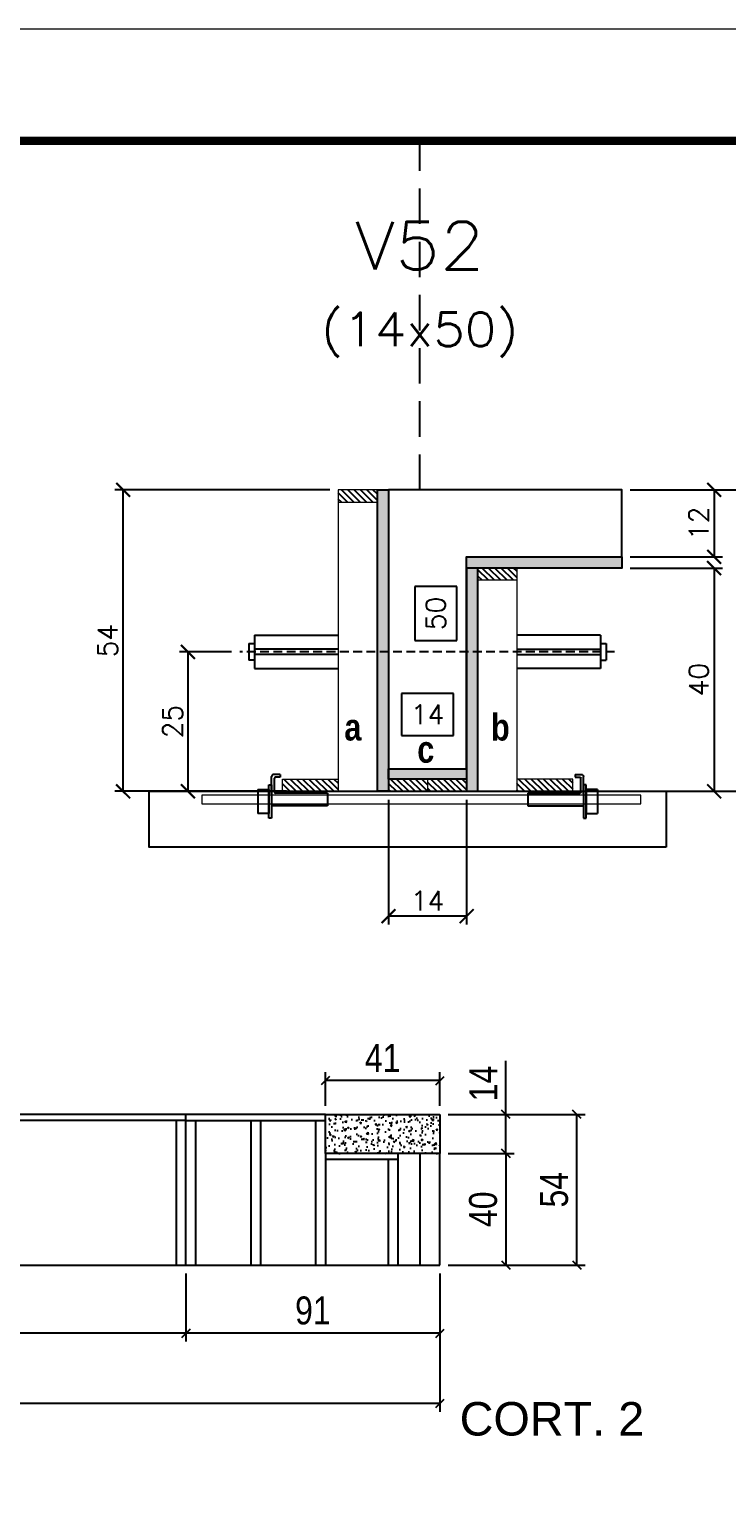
# Model space of a CAD drawing. Extents: x 0 to 6325, y 5574 to 19307.
# Drawn here: x 5494 to 5743, y 10694 to 11219 of the extents above; entities that cross this region are included whole.
import ezdxf
from ezdxf.enums import TextEntityAlignment as Align

# ---------------------------------------------------------------- set-up
doc = ezdxf.new("R2010")
doc.units = 0
doc.linetypes.add('DASHED', pattern=[0.75, 0.5, -0.25])
doc.linetypes.add('HIDDEN', pattern=[9.525, 6.35, -3.175])
for name, color, linetype in [('1', 1, 'Continuous'), ('5', 5, 'Continuous'), ('barrote', 251, 'Continuous'), ('COTA', 241, 'Continuous'), ('Cota Seção (2x)', 4, 'Continuous'), ('detalhes', 4, 'Continuous'), ('Hachura', 253, 'Continuous'), ('Painéis', 200, 'Continuous'), ('presilha', 1, 'Continuous'), ('SARR_2.2x7', 40, 'Continuous'), ('SARR_3.5x7', 81, 'Continuous'), ('TENSOR', 3, 'Continuous'), ('Texto de Titulo', 7, 'Continuous'), ('Texto Qtd Sarr', 242, 'Continuous')]:
    doc.layers.add(name, color=color, linetype=linetype)
for name, color, linetype, lineweight in [('CONCRETO', 251, 'Continuous', 25), ('Folhas', 255, 'Continuous', 9), ('Madeira', 126, 'Continuous', 18), ('SARRAFO DE PRESSAO', 251, 'DASHED', 9), ('SCO-___-LAJ', 2, 'Continuous', 0), ('Texto Seção', 7, 'Continuous', 15)]:
    doc.layers.add(name, color=color, linetype=linetype, lineweight=lineweight)
doc.styles.add('COTA TECNICA', font='techl___.ttf', dxfattribs={"height": 10})
doc.styles.add('Romans', font='romans.shx')
doc.styles.get("Standard").update_dxf_attribs({"font": 'arial.ttf'})
doc.styles.add('TECNICA', font='techb___.ttf', dxfattribs={"height": 10})
doc.dimstyles.new('Cota Seção (2x)', dxfattribs={"dimtxt": 7, "dimasz": 5, "dimexe": 3, "dimexo": 3, "dimgap": 2, "dimtad": 3, "dimdec": 1, "dimlfac": 0.5, "dimzin": 12, "dimdsep": 46, "dimtxsty": 'Romans', "dimblk": 'ARCHTICK', "dimcen": 0, "dimclrd": 4, "dimclre": 4, "dimclrt": 1, "dimadec": 1, "dimazin": 3, "dimtfac": 1, "dimtdec": 1, "dimtmove": 0, "dimatfit": 3, "dimldrblk": 'OBLIQUE', "dimfxl": 1, "dimtolj": 1, "dimtzin": 12, "dimarcsym": 0})
doc.dimstyles.new('Cota Seção interna', dxfattribs={"dimtxt": 7, "dimasz": 6, "dimexe": 0.18, "dimexo": 2, "dimgap": -4, "dimtad": 3, "dimdec": 1, "dimlfac": 0.5, "dimzin": 12, "dimdsep": 46, "dimtxsty": 'Romans', "dimblk": 'ARCHTICK', "dimcen": 0.09, "dimse1": 1, "dimse2": 1, "dimsd1": 1, "dimsd2": 1, "dimclrd": 180, "dimclre": 5, "dimclrt": 1, "dimadec": 0, "dimazin": 3, "dimtfac": 1, "dimtdec": 1, "dimtofl": 0, "dimtmove": 0, "dimatfit": 3, "dimldrblk": 'ARCHTICK', "dimfxl": 1, "dimtolj": 1, "dimtzin": 0, "dimarcsym": 0})
doc.dimstyles.new('PAINEL', dxfattribs={"dimtxt": 10, "dimasz": 3, "dimexe": 3, "dimexo": 3, "dimgap": 3, "dimtad": 1, "dimdec": 1, "dimzin": 12, "dimdsep": 46, "dimtxsty": 'COTA TECNICA', "dimblk1": 'OBLIQUE', "dimblk2": 'OBLIQUE', "dimsah": 1, "dimcen": 0.9, "dimclrd": 4, "dimclre": 4, "dimclrt": 240, "dimadec": 1, "dimazin": 3, "dimtfac": 1, "dimtdec": 1, "dimtmove": 0, "dimatfit": 3, "dimfxl": 1, "dimtolj": 1, "dimtzin": 12, "dimarcsym": 0})
pattern_1 = [(315, (28568.9606, 2715.9056), (1.12253202, 1.12253202), [])]

# ---------------------------------------------------------------- blocks, each defined once
blk = doc.blocks.new('9999999999')
at = {"layer": 'Folhas'}
blk.add_lwpolyline([(98138.98, 34190.21), (99623.98, 34190.21), (99623.98, 35240.21), (98138.98, 35240.21)], close=True, dxfattribs=at)
at = {"layer": 'Folhas', "color": 30, "const_width": 3}
blk.add_lwpolyline([(98213.98, 34230.21), (99583.98, 34230.21), (99583.98, 35200.21), (98213.98, 35200.21)], close=True, dxfattribs=at)
blk = doc.blocks.new('_Oblique')
at = {"layer": '1', "color": 0, "lineweight": -2}
blk.add_line((-0.5, -0.5), (0.5, 0.5), dxfattribs=at)
blk = doc.blocks.new('*D3198')
at = {"layer": 'COTA', "color": 4, "lineweight": -2, "transparency": 16777216}
for p, q in [((5643.74, 10829.81), (5692.81, 10829.81)), ((5689.81, 10775.81), (5689.81, 10829.81)), ((5643.74, 10775.81), (5692.81, 10775.81))]:
    blk.add_line(p, q, dxfattribs=at)
at = {"layer": 'Defpoints', "color": 0, "transparency": 16777216}
for p in [(5640.74, 10829.81), (5689.81, 10829.81), (5640.74, 10775.81)]:
    blk.add_point(p, dxfattribs=at)
at = {"layer": 'COTA', "color": 4, "lineweight": -2, "transparency": 16777216, "xscale": 3, "yscale": 3, "zscale": 3}
for p, rotation in [((5689.81, 10829.81), 90), ((5689.81, 10775.81), 270)]:
    blk.add_blockref('_Oblique', p, dxfattribs=dict(at, rotation=rotation))
at = {"layer": 'COTA', "color": 240, "transparency": 16777216, "insert": (5681.7, 10802.81), "char_height": 10, "attachment_point": 5, "rotation": 90, "style": 'COTA TECNICA'}
blk.add_mtext('\\A1;54', dxfattribs=at)
blk = doc.blocks.new('*D3199')
at = {"layer": 'COTA', "color": 4, "lineweight": -2, "transparency": 16777216}
for p, q in [((5305.74, 10772.81), (5305.74, 10723.24)), ((5640.74, 10772.81), (5640.74, 10723.24)), ((5640.74, 10726.24), (5305.74, 10726.24))]:
    blk.add_line(p, q, dxfattribs=at)
at = {"layer": 'Defpoints', "color": 0, "transparency": 16777216}
for p in [(5305.74, 10775.81), (5640.74, 10775.81), (5305.74, 10726.24)]:
    blk.add_point(p, dxfattribs=at)
at = {"layer": 'COTA', "color": 4, "lineweight": -2, "transparency": 16777216, "xscale": 3, "yscale": 3, "zscale": 3, "rotation": 180}
blk.add_blockref('_Oblique', (5305.74, 10726.24), dxfattribs=at)
at = {"layer": 'COTA', "color": 4, "lineweight": -2, "transparency": 16777216, "xscale": 3, "yscale": 3, "zscale": 3}
blk.add_blockref('_Oblique', (5640.74, 10726.24), dxfattribs=at)
at = {"layer": 'COTA', "color": 240, "transparency": 16777216, "insert": (5473.24, 10734.46), "char_height": 10, "attachment_point": 5, "style": 'COTA TECNICA'}
blk.add_mtext('\\A1;335', dxfattribs=at)
blk = doc.blocks.new('*D4326')
at = {"layer": 'COTA', "color": 4, "lineweight": -2, "transparency": 16777216}
for p, q in [((5643.74, 10815.81), (5667.37, 10815.81)), ((5664.37, 10815.81), (5664.37, 10775.81)), ((5643.74, 10775.81), (5667.37, 10775.81))]:
    blk.add_line(p, q, dxfattribs=at)
at = {"layer": 'Defpoints', "color": 0, "transparency": 16777216}
for p in [(5640.74, 10815.81), (5640.74, 10775.81), (5664.37, 10775.81)]:
    blk.add_point(p, dxfattribs=at)
at = {"layer": 'COTA', "color": 4, "lineweight": -2, "transparency": 16777216, "xscale": 3, "yscale": 3, "zscale": 3}
for p, rotation in [((5664.37, 10815.81), 90), ((5664.37, 10775.81), 270)]:
    blk.add_blockref('_Oblique', p, dxfattribs=dict(at, rotation=rotation))
at = {"layer": 'COTA', "color": 240, "transparency": 16777216, "insert": (5656.27, 10795.81), "char_height": 10, "attachment_point": 5, "rotation": 90, "style": 'COTA TECNICA'}
blk.add_mtext('\\A1;40', dxfattribs=at)
blk = doc.blocks.new('*D4327')
at = {"layer": 'COTA', "color": 4, "lineweight": -2, "transparency": 16777216}
for p, q in [((5549.74, 10772.81), (5549.74, 10748.41)), ((5640.74, 10772.81), (5640.74, 10748.41)), ((5640.74, 10751.41), (5549.74, 10751.41))]:
    blk.add_line(p, q, dxfattribs=at)
at = {"layer": 'Defpoints', "color": 0, "transparency": 16777216}
for p in [(5549.74, 10775.81), (5640.74, 10775.81), (5549.74, 10751.41)]:
    blk.add_point(p, dxfattribs=at)
at = {"layer": 'COTA', "color": 4, "lineweight": -2, "transparency": 16777216, "xscale": 3, "yscale": 3, "zscale": 3, "rotation": 180}
blk.add_blockref('_Oblique', (5549.74, 10751.41), dxfattribs=at)
at = {"layer": 'COTA', "color": 4, "lineweight": -2, "transparency": 16777216, "xscale": 3, "yscale": 3, "zscale": 3}
blk.add_blockref('_Oblique', (5640.74, 10751.41), dxfattribs=at)
at = {"layer": 'COTA', "color": 240, "transparency": 16777216, "insert": (5595.24, 10759.5), "char_height": 10, "attachment_point": 5, "style": 'COTA TECNICA'}
blk.add_mtext('\\A1;91', dxfattribs=at)
blk = doc.blocks.new('*D3200')
at = {"layer": 'COTA', "color": 4, "lineweight": -2, "transparency": 16777216}
for p, q in [((5305.74, 10772.81), (5305.74, 10748.41)), ((5549.74, 10772.81), (5549.74, 10748.41)), ((5549.74, 10751.41), (5305.74, 10751.41))]:
    blk.add_line(p, q, dxfattribs=at)
at = {"layer": 'Defpoints', "color": 0, "transparency": 16777216}
for p in [(5305.74, 10775.81), (5549.74, 10775.81), (5305.74, 10751.41)]:
    blk.add_point(p, dxfattribs=at)
at = {"layer": 'COTA', "color": 4, "lineweight": -2, "transparency": 16777216, "xscale": 3, "yscale": 3, "zscale": 3, "rotation": 180}
blk.add_blockref('_Oblique', (5305.74, 10751.41), dxfattribs=at)
at = {"layer": 'COTA', "color": 4, "lineweight": -2, "transparency": 16777216, "xscale": 3, "yscale": 3, "zscale": 3}
blk.add_blockref('_Oblique', (5549.74, 10751.41), dxfattribs=at)
at = {"layer": 'COTA', "color": 240, "transparency": 16777216, "insert": (5427.74, 10759.49), "char_height": 10, "attachment_point": 5, "style": 'COTA TECNICA'}
blk.add_mtext('\\A1;244', dxfattribs=at)
blk = doc.blocks.new('titulo1')
at = {"layer": 'Defpoints', "color": 252, "linetype": 'HIDDEN', "ltscale": 2}
blk.add_line((0, 0), (0, 125), dxfattribs=at)
at = {"layer": 'Defpoints', "style": 'Romans', "oblique": 15}
blk.add_attdef('FOLHA', text='', height=10, dxfattribs=at).set_placement((0, 15.58), align=Align.MIDDLE_CENTER)
at = {"layer": 'Texto Qtd Sarr', "color": 3, "style": 'Romans', "oblique": 15}
for tag, height, p in [('TITULO', 17, (0, 71.45)), ('SEÇÃO', 12, (0, 41.55))]:
    blk.add_attdef(tag, text='', height=height, dxfattribs=at).set_placement(p, align=Align.MIDDLE_CENTER)
blk = doc.blocks.new('_ArchTick')
at = {"color": 0, "linetype": 'ByBlock', "const_width": 0.15}
blk.add_lwpolyline([(-0.5, -0.5), (0.5, 0.5)], dxfattribs=at)
blk = doc.blocks.new('*D3180')
at = {"layer": 'COTA', "color": 4, "lineweight": -2, "transparency": 16777216}
for p, q in [((5708.94, 11053.55), (5761.32, 11053.55)), ((5758.32, 10945.55), (5758.32, 11053.55)), ((5686.94, 10945.55), (5761.32, 10945.55))]:
    blk.add_line(p, q, dxfattribs=at)
at = {"layer": 'Defpoints', "color": 0, "transparency": 16777216}
for p in [(5705.94, 11053.55), (5758.32, 11053.55), (5683.94, 10945.55)]:
    blk.add_point(p, dxfattribs=at)
at = {"layer": 'COTA', "color": 4, "lineweight": -2, "transparency": 16777216, "xscale": 5, "yscale": 5, "zscale": 5}
for p, rotation in [((5758.32, 11053.55), 90), ((5758.32, 10945.55), 270)]:
    blk.add_blockref('_ArchTick', p, dxfattribs=dict(at, rotation=rotation))
at = {"layer": 'COTA', "color": 1, "transparency": 16777216, "insert": (5752.82, 10999.55), "char_height": 7, "attachment_point": 5, "rotation": 90, "style": 'Romans'}
blk.add_mtext('\\A1;54', dxfattribs=at)
blk = doc.blocks.new('*D3181')
at = {"layer": 'COTA', "color": 4, "lineweight": -2, "transparency": 16777216}
for p, q in [((5601.34, 11053.55), (5524.26, 11053.55)), ((5527.26, 10945.55), (5527.26, 11053.55)), ((5585.74, 10945.55), (5524.26, 10945.55))]:
    blk.add_line(p, q, dxfattribs=at)
at = {"layer": 'Defpoints', "color": 0, "transparency": 16777216}
for p in [(5527.26, 11053.55), (5604.34, 11053.55), (5588.74, 10945.55)]:
    blk.add_point(p, dxfattribs=at)
at = {"layer": 'COTA', "color": 4, "lineweight": -2, "transparency": 16777216, "xscale": 5, "yscale": 5, "zscale": 5}
for p, rotation in [((5527.26, 11053.55), 90), ((5527.26, 10945.55), 270)]:
    blk.add_blockref('_ArchTick', p, dxfattribs=dict(at, rotation=rotation))
at = {"layer": 'COTA', "color": 1, "transparency": 16777216, "insert": (5521.76, 10999.55), "char_height": 7, "attachment_point": 5, "rotation": 90, "style": 'Romans'}
blk.add_mtext('\\A1;54', dxfattribs=at)
blk = doc.blocks.new('*D3182')
at = {"layer": 'Cota Seção (2x)', "color": 180, "lineweight": -2, "transparency": 16777216}
for p, q in [((5646.78, 11018.94), (5631.78, 11018.94)), ((5631.78, 11018.94), (5631.78, 10999.61)), ((5646.78, 10999.61), (5646.78, 11018.94)), ((5631.78, 10999.61), (5646.78, 10999.61))]:
    blk.add_line(p, q, dxfattribs=at)
at = {"layer": 'Defpoints', "color": 0, "transparency": 16777216}
for p in [(5639.78, 11053.55), (5650.78, 11053.55), (5639.78, 10953.55)]:
    blk.add_point(p, dxfattribs=at)
at = {"layer": 'Cota Seção (2x)', "color": 1, "transparency": 16777216, "insert": (5639.28, 11009.27), "char_height": 7, "attachment_point": 5, "rotation": 90, "style": 'Romans'}
blk.add_mtext('\\A1;50', dxfattribs=at)
blk = doc.blocks.new('*D3183')
at = {"layer": 'COTA', "color": 4, "lineweight": -2, "transparency": 16777216}
for p, q in [((5708.94, 11053.55), (5742, 11053.55)), ((5739, 11053.55), (5739, 11029.55)), ((5708.94, 11029.55), (5742, 11029.55))]:
    blk.add_line(p, q, dxfattribs=at)
at = {"layer": 'Defpoints', "color": 0, "transparency": 16777216}
for p in [(5705.94, 11053.55), (5705.94, 11029.55), (5739, 11029.55)]:
    blk.add_point(p, dxfattribs=at)
at = {"layer": 'COTA', "color": 4, "lineweight": -2, "transparency": 16777216, "xscale": 5, "yscale": 5, "zscale": 5}
for p, rotation in [((5739, 11053.55), 90), ((5739, 11029.55), 270)]:
    blk.add_blockref('_ArchTick', p, dxfattribs=dict(at, rotation=rotation))
at = {"layer": 'COTA', "color": 1, "transparency": 16777216, "insert": (5733.5, 11041.55), "char_height": 7, "attachment_point": 5, "rotation": 90, "style": 'Romans'}
blk.add_mtext('\\A1;12', dxfattribs=at)
blk = doc.blocks.new('*D3184')
at = {"layer": 'COTA', "color": 4, "lineweight": -2, "transparency": 16777216}
for p, q in [((5708.94, 11025.55), (5742, 11025.55)), ((5739, 11025.55), (5739, 10945.55)), ((5686.94, 10945.55), (5742, 10945.55))]:
    blk.add_line(p, q, dxfattribs=at)
at = {"layer": 'Defpoints', "color": 0, "transparency": 16777216}
for p in [(5705.94, 11025.55), (5683.94, 10945.55), (5739, 10945.55)]:
    blk.add_point(p, dxfattribs=at)
at = {"layer": 'COTA', "color": 4, "lineweight": -2, "transparency": 16777216, "xscale": 5, "yscale": 5, "zscale": 5}
for p, rotation in [((5739, 11025.55), 90), ((5739, 10945.55), 270)]:
    blk.add_blockref('_ArchTick', p, dxfattribs=dict(at, rotation=rotation))
at = {"layer": 'COTA', "color": 1, "transparency": 16777216, "insert": (5733.5, 10985.55), "char_height": 7, "attachment_point": 5, "rotation": 90, "style": 'Romans'}
blk.add_mtext('\\A1;40', dxfattribs=at)
blk = doc.blocks.new('PRESILHA METÁLICA 1')
at = {"layer": 'presilha'}
for p, q in [((7.5, 10.64), (7.5, 19.86)), ((12, 21), (8.64, 21)), ((9, 11.57), (9, 18.93)), ((12, 19.5), (9.57, 19.5)), ((12, 21), (12, 19.5)), ((0, 13), (6, 13)), ((0, 13), (0, 0)), ((6, 15.5), (7.5, 15.5)), ((6, -2.5), (6, 15.5)), ((6, 13), (6, 0)), ((7.5, 15.5), (7.5, -2.5)), ((37.5, 11), (9.57, 11)), ((37.5, 11), (37.5, 4.1)), ((6, 0), (0, 0)), ((37.5, 4.1), (7.5, 4.1)), ((7.5, -2.5), (6, -2.5))]:
    blk.add_line(p, q, dxfattribs=at)
for centre, radius, start, end in [((8.64, 19.86), 1.14, 90, 180), ((9.57, 18.93), 0.57, 90, 180), ((9.57, 11.57), 0.57, 180, 270)]:
    blk.add_arc(centre, radius, start, end, dxfattribs=at)
blk = doc.blocks.new('*D3185')
at = {"layer": 'COTA', "color": 4, "lineweight": -2, "transparency": 16777216}
for p, q in [((5622.34, 10942.55), (5622.34, 10897.82)), ((5650.34, 10942.55), (5650.34, 10897.82)), ((5650.34, 10900.82), (5622.34, 10900.82))]:
    blk.add_line(p, q, dxfattribs=at)
at = {"layer": 'Defpoints', "color": 0, "transparency": 16777216}
for p in [(5622.34, 10945.55), (5650.34, 10945.55), (5622.34, 10900.82)]:
    blk.add_point(p, dxfattribs=at)
at = {"layer": 'COTA', "color": 4, "lineweight": -2, "transparency": 16777216, "xscale": 5, "yscale": 5, "zscale": 5}
for p, rotation in [((5622.34, 10900.82), 179.999999999987), ((5650.34, 10900.82), 359.999999999987)]:
    blk.add_blockref('_ArchTick', p, dxfattribs=dict(at, rotation=rotation))
at = {"layer": 'COTA', "color": 1, "transparency": 16777216, "insert": (5636.34, 10906.32), "char_height": 7, "attachment_point": 5, "style": 'Romans'}
blk.add_mtext('\\A1;14', dxfattribs=at)
blk = doc.blocks.new('*D3186')
at = {"layer": 'Cota Seção (2x)', "color": 180, "lineweight": -2, "transparency": 16777216}
for p, q in [((5645.67, 10980.55), (5627.01, 10980.55)), ((5627.01, 10980.55), (5627.01, 10965.55)), ((5645.67, 10965.55), (5645.67, 10980.55)), ((5627.01, 10965.55), (5645.67, 10965.55))]:
    blk.add_line(p, q, dxfattribs=at)
at = {"layer": 'Defpoints', "color": 0, "transparency": 16777216}
for p in [(5622.34, 10961.55), (5622.34, 10945.55), (5650.34, 10945.55)]:
    blk.add_point(p, dxfattribs=at)
at = {"layer": 'Cota Seção (2x)', "color": 1, "transparency": 16777216, "insert": (5636.34, 10973.05), "char_height": 7, "attachment_point": 5, "style": 'Romans'}
blk.add_mtext('\\A1;14', dxfattribs=at)
blk = doc.blocks.new('*D4313')
at = {"layer": 'COTA', "color": 4, "lineweight": -2, "transparency": 16777216}
for p, q in [((5664.37, 10829.81), (5664.37, 10848.93)), ((5643.74, 10829.81), (5667.37, 10829.81)), ((5664.37, 10815.81), (5664.37, 10829.81)), ((5643.74, 10815.81), (5667.37, 10815.81))]:
    blk.add_line(p, q, dxfattribs=at)
at = {"layer": 'Defpoints', "color": 0, "transparency": 16777216}
for p in [(5640.74, 10829.81), (5664.37, 10829.81), (5640.74, 10815.81)]:
    blk.add_point(p, dxfattribs=at)
at = {"layer": 'COTA', "color": 4, "lineweight": -2, "transparency": 16777216, "xscale": 3, "yscale": 3, "zscale": 3}
for p, rotation in [((5664.37, 10829.81), 90), ((5664.37, 10815.81), 270)]:
    blk.add_blockref('_Oblique', p, dxfattribs=dict(at, rotation=rotation))
at = {"layer": 'COTA', "color": 240, "transparency": 16777216, "insert": (5656.3, 10840.87), "char_height": 10, "attachment_point": 5, "rotation": 90, "style": 'COTA TECNICA'}
blk.add_mtext('\\A1;14', dxfattribs=at)
blk = doc.blocks.new('*D4314')
at = {"layer": 'COTA', "color": 4, "lineweight": -2, "transparency": 16777216}
for p, q in [((5599.74, 10832.81), (5599.74, 10844.93)), ((5640.74, 10841.93), (5599.74, 10841.93)), ((5640.74, 10832.81), (5640.74, 10844.93))]:
    blk.add_line(p, q, dxfattribs=at)
at = {"layer": 'Defpoints', "color": 0, "transparency": 16777216}
for p in [(5599.74, 10841.93), (5599.74, 10829.81), (5640.74, 10829.81)]:
    blk.add_point(p, dxfattribs=at)
at = {"layer": 'COTA', "color": 4, "lineweight": -2, "transparency": 16777216, "xscale": 3, "yscale": 3, "zscale": 3, "rotation": 180}
blk.add_blockref('_Oblique', (5599.74, 10841.93), dxfattribs=at)
at = {"layer": 'COTA', "color": 4, "lineweight": -2, "transparency": 16777216, "xscale": 3, "yscale": 3, "zscale": 3}
blk.add_blockref('_Oblique', (5640.74, 10841.93), dxfattribs=at)
at = {"layer": 'COTA', "color": 240, "transparency": 16777216, "insert": (5620.24, 10850), "char_height": 10, "attachment_point": 5, "style": 'COTA TECNICA'}
blk.add_mtext('\\A1;41', dxfattribs=at)
blk = doc.blocks.new('*D4165')
at = {"layer": 'COTA', "color": 4, "lineweight": -2, "transparency": 16777216}
for p, q in [((5566.04, 10995.52), (5547.48, 10995.52)), ((5550.48, 10995.52), (5550.48, 10945.55)), ((5566.04, 10945.55), (5547.48, 10945.55))]:
    blk.add_line(p, q, dxfattribs=at)
at = {"layer": 'Defpoints', "color": 0, "transparency": 16777216}
for p in [(5569.04, 10995.52), (5550.48, 10945.55), (5569.04, 10945.55)]:
    blk.add_point(p, dxfattribs=at)
at = {"layer": 'COTA', "color": 4, "lineweight": -2, "transparency": 16777216, "xscale": 5, "yscale": 5, "zscale": 5}
for p, rotation in [((5550.48, 10995.52), 90), ((5550.48, 10945.55), 270)]:
    blk.add_blockref('_ArchTick', p, dxfattribs=dict(at, rotation=rotation))
at = {"layer": 'COTA', "color": 1, "transparency": 16777216, "insert": (5544.98, 10970.53), "char_height": 7, "attachment_point": 5, "rotation": 90, "style": 'Romans'}
blk.add_mtext('\\A1;25', dxfattribs=at)

msp = doc.modelspace()

# ---------------------------------------------------------------- hatches: boundary and pattern name
at = {"layer": 'COTA'}
h = msp.add_hatch(dxfattribs=at)
h.set_pattern_fill('AR-CONC', color=256, scale=0.03)
h.set_pattern_definition([(50, (1245.9634, 1351.2817), (5.46554, -0.4781726), [0.5715, -6.2865]), (355, (1245.9634, 1351.2817), (-1.0573026, 5.7317054), [0.4572, -5.0292175]), (100.451445, (1246.419, 1351.242), (4.4082374, 5.2535326), [0.4857003, -5.3427073]), (46.1842, (1245.9634, 1352.806), (8.1323712, -1.26127), [0.85725, -9.42975]), (96.63556, (1246.641, 1352.7006), (7.122124, 7.422784), [0.728551, -8.014068]), (351.18415, (1245.9634, 1352.806), (7.122124, 7.422784), [0.685799, -7.543792]), (21, (1246.7254, 1352.4247), (4.5484317, -3.067956), [0.5715, -6.2865]), (326, (1246.7254, 1352.4247), (1.854061, 5.525639), [0.4572, -5.0292]), (71.451445, (1247.1045, 1352.169), (6.4024926, 2.457683), [0.4857003, -5.342698]), (37.5, (1245.9634, 1351.2817), (0.0926581, 2.53665117), [0, -4.96824, 0, -5.1054, 0, -5.04825]), (7.5, (1245.9634, 1351.2817), (2.0045899, 3.00541724), [0, -2.91084, 0, -4.85394, 0, -1.92405]), (327.5, (1244.2642, 1351.2817), (4.06771786, -0.1718623), [0, -1.905, 0, -5.9436, 0, -7.8867]), (317.5, (1243.502, 1351.2817), (4.4438754, 0.7627947), [0, -2.4765, 0, -3.94716, 0, -5.6007])])
h.paths.add_polyline_path([(5599.74, 10829.81), (5640.74, 10829.81), (5640.74, 10815.81), (5599.74, 10815.81)])
at = {"layer": 'Hachura'}
h = msp.add_hatch(dxfattribs=at)
h.set_pattern_fill('ANSI31', color=256, scale=0.5, angle=270, style=0)
h.set_pattern_definition([(315, (28568.9606, 2745.9056), (1.12253202, 1.12253202), [])])
h.paths.add_polyline_path([(5618.34, 11049.15), (5618.34, 11053.55), (5604.34, 11053.55), (5604.34, 11049.15)])
h = msp.add_hatch(color=256, dxfattribs=at)
h.dxf.hatch_style = 1
h.paths.add_polyline_path([(5618.34, 11053.55), (5622.34, 11053.55), (5622.34, 10945.55), (5618.34, 10945.55)])
h = msp.add_hatch(color=256, dxfattribs=at)
h.dxf.hatch_style = 1
h.paths.add_polyline_path([(5650.34, 11025.55), (5650.34, 11029.55), (5705.94, 11029.55), (5705.94, 11025.55)])
h = msp.add_hatch(color=256, dxfattribs=at)
h.dxf.hatch_style = 1
h.paths.add_polyline_path([(5654.34, 11025.55), (5650.34, 11025.55), (5650.34, 10945.55), (5654.34, 10945.55)])
h = msp.add_hatch(dxfattribs=at)
h.set_pattern_fill('ANSI31', color=256, scale=0.5, angle=270, style=0)
h.set_pattern_definition([(315, (28578.9606, 2717.9056), (1.12253202, 1.12253202), [])])
h.paths.add_polyline_path([(5654.34, 11021.15), (5654.34, 11025.55), (5668.34, 11025.55), (5668.34, 11021.15)])
h = msp.add_hatch(color=256, dxfattribs=at)
h.dxf.hatch_style = 1
h.paths.add_polyline_path([(5622.34, 10949.95), (5622.34, 10953.55), (5650.34, 10953.55), (5650.34, 10949.95)])
h = msp.add_hatch(dxfattribs=at)
h.set_pattern_fill('ANSI31', color=256, scale=0.5, angle=270, style=0)
h.set_pattern_definition(pattern_1)
h.paths.add_polyline_path([(5584.34, 10945.55), (5584.34, 10949.95), (5604.34, 10949.95), (5604.34, 10945.55)])
h = msp.add_hatch(dxfattribs=at)
h.set_pattern_fill('ANSI31', color=256, scale=0.5, angle=270, style=0)
h.set_pattern_definition(pattern_1)
h.paths.add_polyline_path([(5622.34, 10945.55), (5622.34, 10949.95), (5636.34, 10949.95), (5636.34, 10945.55)])
h = msp.add_hatch(dxfattribs=at)
h.set_pattern_fill('ANSI31', color=256, scale=0.5, angle=270, style=0)
h.set_pattern_definition([(315, (28578.9606, 2715.9056), (1.12253202, 1.12253202), [])])
h.paths.add_polyline_path([(5650.34, 10945.55), (5650.34, 10949.95), (5636.34, 10949.95), (5636.34, 10945.55)])
h = msp.add_hatch(dxfattribs=at)
h.set_pattern_fill('ANSI31', color=256, scale=0.5, angle=270, style=0)
h.set_pattern_definition([(315, (28578.9606, 2715.9056), (1.12253202, 1.12253202), [])])
h.paths.add_polyline_path([(5688.34, 10945.55), (5688.34, 10949.95), (5668.34, 10949.95), (5668.34, 10945.55)])

# ---------------------------------------------------------------- linework, layer by layer
at = {"ltscale": 3}
for p, q in [((5574.34, 11001.52), (5574.34, 10989.52)), ((5574.34, 11001.52), (5604.34, 11001.52)), ((5698.34, 11001.52), (5668.34, 11001.52)), ((5698.34, 11001.52), (5698.34, 10989.52)), ((5572.34, 10998.52), (5572.34, 10992.52)), ((5572.34, 10998.52), (5574.34, 10998.52)), ((5604.34, 10996.52), (5574.34, 10996.52)), ((5604.34, 10994.52), (5574.34, 10994.52)), ((5668.34, 10996.52), (5698.34, 10996.52)), ((5668.34, 10994.52), (5698.34, 10994.52)), ((5698.34, 10998.52), (5700.34, 10998.52)), ((5700.34, 10998.52), (5700.34, 10992.52)), ((5574.34, 10992.52), (5572.34, 10992.52)), ((5574.34, 10989.52), (5604.34, 10989.52)), ((5698.34, 10989.52), (5668.34, 10989.52)), ((5698.34, 10992.52), (5700.34, 10992.52))]:
    msp.add_line(p, q, dxfattribs=at)
at = {"layer": 'barrote'}
msp.add_lwpolyline([(5721.8, 10925.55), (5536.61, 10925.55), (5536.61, 10945.55), (5721.8, 10945.55)], close=True, dxfattribs=at)
at = {"layer": 'CONCRETO'}
msp.add_lwpolyline([(5705.94, 11029.55), (5705.94, 11053.55), (5622.34, 11053.55), (5622.34, 11029.55), (5622.34, 11029.55), (5622.34, 10953.55), (5650.34, 10953.55), (5650.34, 11029.55)], close=True, dxfattribs=at)
at = {"layer": 'COTA'}
for p, q in [((5599.74, 10829.81), (5640.74, 10829.81)), ((5640.74, 10829.81), (5640.74, 10815.81)), ((5599.74, 10815.81), (5599.74, 10775.81))]:
    msp.add_line(p, q, dxfattribs=at)
at = {"layer": 'Madeira'}
for points in [[(5618.34, 11049.15), (5618.34, 11053.55), (5604.34, 11053.55), (5604.34, 11049.15)], [(5618.34, 11053.55), (5604.34, 11053.55), (5604.34, 10945.55), (5618.34, 10945.55)], [(5654.34, 11021.15), (5654.34, 11025.55), (5668.34, 11025.55), (5668.34, 11021.15)], [(5654.34, 11025.55), (5668.34, 11025.55), (5668.34, 10945.55), (5654.34, 10945.55)], [(5584.34, 10945.55), (5584.34, 10949.95), (5604.34, 10949.95), (5604.34, 10945.55)], [(5622.34, 10945.55), (5622.34, 10949.95), (5636.34, 10949.95), (5636.34, 10945.55)], [(5650.34, 10945.55), (5650.34, 10949.95), (5636.34, 10949.95), (5636.34, 10945.55)], [(5688.34, 10945.55), (5688.34, 10949.95), (5668.34, 10949.95), (5668.34, 10945.55)]]:
    msp.add_lwpolyline(points, close=True, dxfattribs=at)
at = {"layer": 'Painéis', "linetype": 'ByBlock'}
for p, q in [((5599.74, 10829.81), (5367.74, 10829.81)), ((5549.74, 10775.81), (5549.74, 10829.81)), ((5599.74, 10815.81), (5599.74, 10829.81)), ((5640.74, 10815.81), (5599.74, 10815.81)), ((5640.74, 10775.81), (5640.74, 10815.81)), ((5305.74, 10775.81), (5640.74, 10775.81))]:
    msp.add_line(p, q, dxfattribs=at)
at = {"layer": 'Painéis'}
for points in [[(5618.34, 11053.55), (5622.34, 11053.55), (5622.34, 10945.55), (5618.34, 10945.55)], [(5650.34, 11025.55), (5650.34, 11029.55), (5705.94, 11029.55), (5705.94, 11025.55)], [(5654.34, 11025.55), (5650.34, 11025.55), (5650.34, 10945.55), (5654.34, 10945.55)], [(5622.34, 10949.95), (5622.34, 10953.55), (5650.34, 10953.55), (5650.34, 10949.95)]]:
    msp.add_lwpolyline(points, close=True, dxfattribs=at)
at = {"layer": 'SARR_2.2x7', "linetype": 'Continuous'}
for p, q in [((5549.74, 10827.61), (5367.74, 10827.61)), ((5549.74, 10827.61), (5599.74, 10827.61)), ((5633.74, 10775.81), (5633.74, 10815.81)), ((5625.74, 10813.61), (5599.74, 10813.61))]:
    msp.add_line(p, q, dxfattribs=at)
at = {"layer": 'SARR_3.5x7'}
for p, q in [((5546.24, 10827.61), (5546.24, 10775.81)), ((5553.24, 10827.61), (5553.24, 10775.81)), ((5572.99, 10827.61), (5572.99, 10775.81)), ((5576.49, 10827.61), (5576.49, 10775.81)), ((5596.24, 10827.61), (5596.24, 10775.81)), ((5625.74, 10815.81), (5625.74, 10775.81)), ((5622.24, 10813.61), (5622.24, 10775.81))]:
    msp.add_line(p, q, dxfattribs=at)
at = {"layer": 'SCO-___-LAJ', "color": 1}
msp.add_lwpolyline([(5712.79, 10944.22), (5555.49, 10944.22), (5555.49, 10941.02), (5712.79, 10941.02)], close=True, dxfattribs=at)
at = {"layer": 'TENSOR', "linetype": 'HIDDEN', "ltscale": 0.5}
msp.add_line((5703.34, 10995.52), (5569.04, 10995.52), dxfattribs=at)

# ---------------------------------------------------------------- block references
at = {"layer": 'presilha', "xscale": 0.6666666666666666, "yscale": 0.6666666666666666, "zscale": 0.6666666666666666}
msp.add_blockref('PRESILHA METÁLICA 1', (5575.47, 10937.58), dxfattribs=at)
at = {"layer": 'presilha', "xscale": -0.6666666666666666, "yscale": 0.6666666666666666, "zscale": 0.6666666666666666, "rotation": 359.9999999999861}
msp.add_blockref('PRESILHA METÁLICA 1', (5697.21, 10937.58), dxfattribs=at)
at = {"layer": 'SARRAFO DE PRESSAO', "color": 6, "linetype": 'ByBlock'}
msp.add_blockref('9999999999', (-93383.98, -24021.66), dxfattribs=at)
at = {"layer": 'Texto Seção'}
ref = msp.add_blockref('titulo1', (5633.54, 11053.55), dxfattribs=at)
ref.add_attrib('TITULO', 'V52', dxfattribs={"layer": 'Texto de Titulo', "color": 7, "height": 17, "style": 'Romans', "width": 1.1}).set_placement((5633.54, 11141.05), align=Align.MIDDLE_CENTER)
ref.add_attrib('SEÇÃO', '(14x50)', dxfattribs={"layer": 'Texto de Titulo', "color": 7, "height": 12, "style": 'Romans', "width": 1.1}).set_placement((5633.54, 11111.05), align=Align.MIDDLE_CENTER)

# ---------------------------------------------------------------- texts
at = {"layer": '5', "linetype": 'Continuous'}
msp.add_text('CORT. 2', height=12, rotation=360, dxfattribs=at).set_placement((5647.83, 10714.74))
at = {"layer": 'detalhes', "style": 'TECNICA'}
for s, p in [('b', (5659.05, 10963.74)), ('a', (5606.51, 10963.75))]:
    msp.add_text(s, height=9.6, dxfattribs=at).set_placement(p)
msp.add_text('c', height=9.6, rotation=360, dxfattribs=at).set_placement((5632.64, 10955.79))

# ---------------------------------------------------------------- dimensions: what is measured, and where the dimension line sits
at = {"layer": 'COTA'}
for base, p1, p2, angle, dimstyle, picture, middle in [((5527.26, 11053.55), (5588.74, 10945.55), (5604.34, 11053.55), 90, 'Cota Seção (2x)', '*D3181', (5521.76, 10999.55)), ((5758.32, 11053.55), (5683.94, 10945.55), (5705.94, 11053.55), 90, 'Cota Seção (2x)', '*D3180', (5752.82, 10999.55)), ((5739, 11029.55), (5705.94, 11053.55), (5705.94, 11029.55), 90, 'Cota Seção (2x)', '*D3183', (5733.5, 11041.55)), ((5739, 10945.55), (5705.94, 11025.55), (5683.94, 10945.55), 90, 'Cota Seção (2x)', '*D3184', (5733.5, 10985.55)), ((5550.48, 10945.55), (5569.04, 10995.52), (5569.04, 10945.55), 90, 'Cota Seção (2x)', '*D4165', (5544.98, 10970.53)), ((5622.34, 10900.82), (5650.34, 10945.55), (5622.34, 10945.55), 180, 'Cota Seção (2x)', '*D3185', (5636.34, 10906.32)), ((5599.74, 10841.93), (5640.74, 10829.81), (5599.74, 10829.81), 180, 'PAINEL', '*D4314', (5620.24, 10850)), ((5664.37, 10829.81), (5640.74, 10815.81), (5640.74, 10829.81), 90, 'PAINEL', '*D4313', (5656.3, 10840.87)), ((5689.81, 10829.81), (5640.74, 10775.81), (5640.74, 10829.81), 90, 'PAINEL', '*D3198', (5681.7, 10802.81)), ((5664.37, 10775.81), (5640.74, 10815.81), (5640.74, 10775.81), 90, 'PAINEL', '*D4326', (5656.27, 10795.81)), ((5305.74, 10726.24), (5640.74, 10775.81), (5305.74, 10775.81), 180, 'PAINEL', '*D3199', (5473.24, 10734.46)), ((5305.74, 10751.41), (5549.74, 10775.81), (5305.74, 10775.81), 180, 'PAINEL', '*D3200', (5427.74, 10759.49)), ((5549.74, 10751.41), (5640.74, 10775.81), (5549.74, 10775.81), 180, 'PAINEL', '*D4327', (5595.24, 10759.5))]:
    dim = msp.add_linear_dim(base=base, p1=p1, p2=p2, angle=angle, dimstyle=dimstyle, dxfattribs=at)
    dim.commit()
    dim.dimension.update_dxf_attribs({"geometry": picture, "text_midpoint": middle})
at = {"layer": 'Cota Seção (2x)'}
for base, p1, p2, angle, picture, middle in [((5650.78, 11053.55), (5639.78, 10953.55), (5639.78, 11053.55), 90, '*D3182', (5650.78, 11009.27)), ((5622.34, 10961.55), (5650.34, 10945.55), (5622.34, 10945.55), 180, '*D3186', (5636.34, 10961.55))]:
    dim = msp.add_linear_dim(base=base, p1=p1, p2=p2, angle=angle, dimstyle='Cota Seção interna', dxfattribs=at)
    dim.commit()
    dim.dimension.update_dxf_attribs({"geometry": picture, "text_midpoint": middle, "dimtype": 160})

doc.saveas('drawing.dxf')
